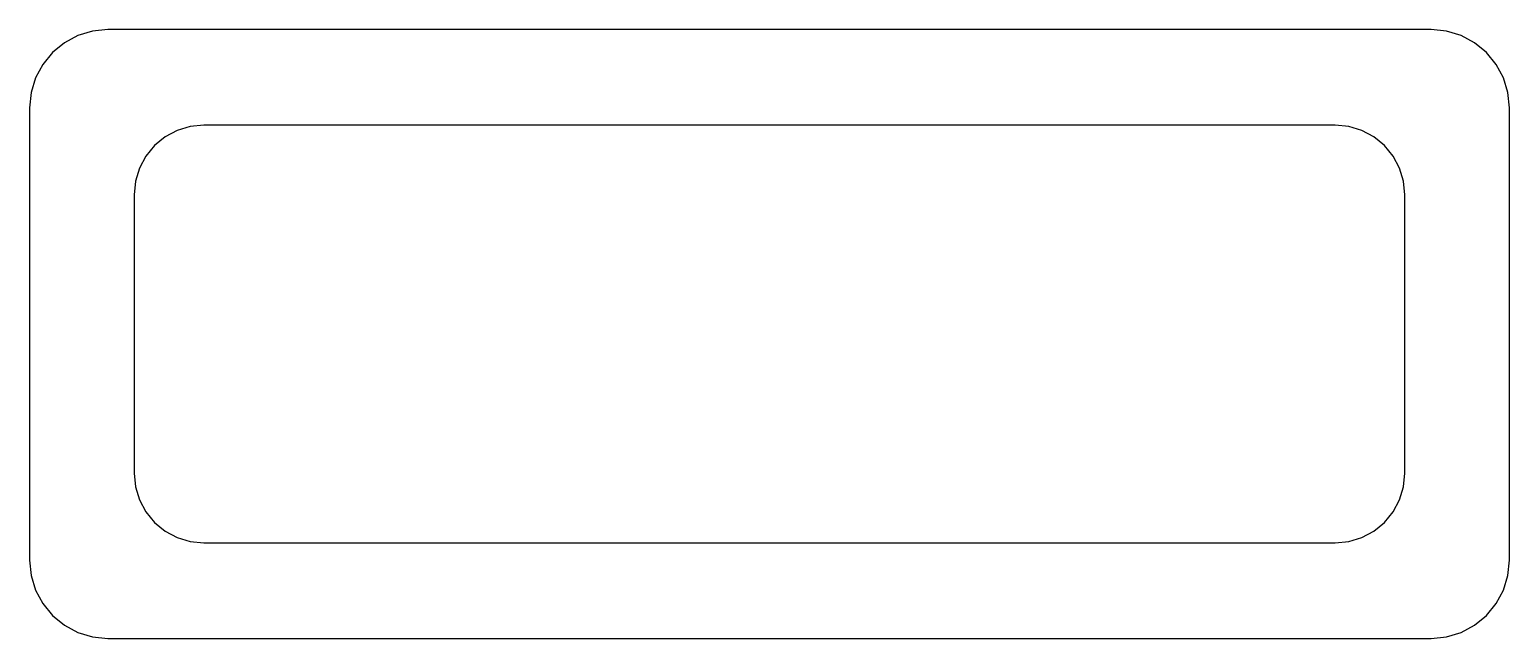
# Model space of a CAD drawing. Header units: millimetres. Extents: x 0 to 1700, y 0 to 700.
import ezdxf

# ---------------------------------------------------------------- set-up
doc = ezdxf.new("R2010")
doc.units = ezdxf.units.MM

msp = doc.modelspace()

# ---------------------------------------------------------------- linework, layer by layer
for points in [[(1700, 610), (1698.3, 627.6), (1693.1, 644.4), (1684.8, 660), (1673.6, 673.6), (1660, 684.8), (1644.4, 693.1), (1627.6, 698.3), (1610, 700), (90, 700), (72.4, 698.3), (55.6, 693.1), (40, 684.8), (26.4, 673.6), (15.2, 660), (6.9, 644.4), (1.7, 627.6), (0, 610), (0, 90), (1.7, 72.4), (6.9, 55.6), (15.2, 40), (26.4, 26.4), (40, 15.2), (55.6, 6.9), (72.4, 1.7), (90, 0), (1610, 0), (1627.6, 1.7), (1644.4, 6.9), (1660, 15.2), (1673.6, 26.4), (1684.8, 40), (1693.1, 55.6), (1698.3, 72.4), (1700, 90)], [(1580, 510), (1578.5, 525.6), (1573.9, 540.6), (1566.5, 554.4), (1556.6, 566.6), (1544.4, 576.5), (1530.6, 583.9), (1515.6, 588.5), (1500, 590), (200, 590), (184.4, 588.5), (169.4, 583.9), (155.6, 576.5), (143.4, 566.6), (133.5, 554.4), (126.1, 540.6), (121.5, 525.6), (120, 510), (120, 190), (121.5, 174.4), (126.1, 159.4), (133.5, 145.6), (143.4, 133.4), (155.6, 123.5), (169.4, 116.1), (184.4, 111.5), (200, 110), (1500, 110), (1515.6, 111.5), (1530.6, 116.1), (1544.4, 123.5), (1556.6, 133.4), (1566.5, 145.6), (1573.9, 159.4), (1578.5, 174.4), (1580, 190)]]:
    msp.add_lwpolyline(points, close=True)

doc.saveas('drawing.dxf')
